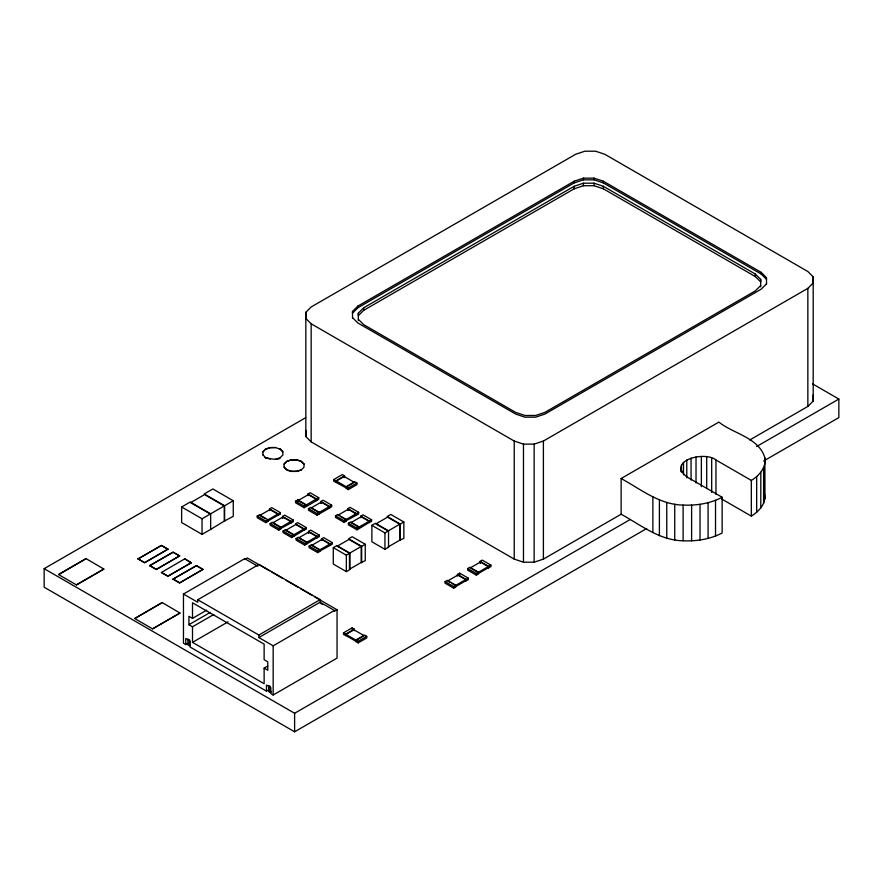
<?xml version="1.0" encoding="UTF-8"?>
<svg xmlns="http://www.w3.org/2000/svg" width="883" height="883" viewBox="0 0 883 883"><rect width="100%" height="100%" fill="white"/><g stroke="black" fill="none" stroke-linecap="round" stroke-linejoin="round"><path stroke-width="1.32" d="M282.858 451.754L280.187 449.083L282.858 451.754L282.858 455.01L280.187 457.67C279.127 462.493 254.602 454.469 270.22 459.05M304.006 463.961L304.006 467.217L301.335 469.888L296.71 471.423L291.368 471.423L286.743 469.888L284.083 467.217L284.083 463.961L286.743 461.301L291.368 459.756L296.71 459.756L301.335 461.301L304.006 464.138L301.335 461.467L296.71 459.922L291.368 459.922L286.743 461.467L284.083 464.138M721.852 499.105L751.323 516.125L751.323 480.418L715.958 459.988C705.186 450.783 666.544 460.518 686.775 476.831L722.151 497.261L722.151 532.968C710.219 539.281 696.488 541.367 683.111 540.782C659.667 540.418 640.727 524.966 621.135 514.226L543.398 559.105L534.149 562.195L523.476 562.195L514.226 559.105L311.169 441.875L305.838 436.544L305.838 430.374M305.838 312.306L305.838 318.465L311.169 323.807L514.226 441.036L523.476 444.116L534.149 444.116L543.398 441.036L807.857 288.355L813.188 283.013L813.188 276.854L807.857 271.511L604.8 154.282L595.55 151.203L584.877 151.203L575.628 154.282L311.169 306.964L305.838 312.306L305.838 436.544M352.516 318.079L352.516 311.456L357.847 306.114L574.171 181.225L583.42 178.145L594.093 178.145L603.343 181.225L761.179 272.35L766.51 277.692L766.51 284.304M358.343 320.606L358.343 313.145L363.686 307.803L574.171 186.28L583.42 183.2L594.093 183.2L603.343 186.28L755.34 274.039L760.682 279.381L760.682 281.898L755.34 276.567L603.343 188.807L594.093 185.728L583.42 185.728L574.171 188.807L363.686 310.33L358.343 315.673L358.343 313.145M760.682 286.832L760.682 279.381M749.722 439.988L807.857 406.434L813.188 401.092L813.188 394.922M751.323 480.418C759.115 475.771 766.334 467.549 764.877 457.869C759.049 437.56 733.42 433.818 718.872 422.096L621.135 478.52L621.135 514.226M751.323 516.125C757.757 512.129 763.707 506.268 764.965 498.498L764.877 457.869M766.51 279.381L761.179 274.039L603.343 182.913L594.093 179.834L583.42 179.834L574.171 182.913L357.847 307.803L352.516 313.145L352.516 311.456M280.187 449.248L275.562 447.549L270.22 447.549L265.595 449.083L262.924 451.754L262.924 455.01M262.924 451.919L265.595 449.248L270.22 447.714L275.562 447.549M760.682 285.54L755.34 290.882L544.855 412.405L535.606 415.485L524.932 415.485L515.683 412.405L363.686 324.646L358.343 319.304M766.51 283.862L761.179 289.194L544.855 414.083L535.606 417.173L524.932 417.173L515.683 414.083L357.847 322.968L352.516 317.626M646.698 528.531L294.613 731.797L44.15 587.206L44.15 568.674L305.739 417.648M58.631 574.458L86.059 558.63L103.852 569.071L76.435 584.899L58.631 574.623L86.059 558.63M181.633 506.985L190.231 502.019L210.662 513.807L210.662 529.392L202.052 534.358L181.633 522.559L181.633 506.985L202.052 518.774L224.271 505.948L224.271 521.102L210.662 529.392M233.267 500.749L212.847 488.961L204.216 493.95L224.635 505.738L233.267 500.749L233.267 516.334L224.271 521.102M138.057 558.84L161.401 545.363L167.969 549.149L144.624 562.791L138.057 558.84L144.624 562.626L167.969 549.149M138.057 559.005L161.401 545.528L167.969 549.314M149.735 565.573L173.068 552.096L179.635 555.893L156.291 569.535L149.735 565.573L156.291 569.358L179.635 555.893M149.735 565.738L173.068 552.272L179.635 556.058M257.196 516.08L259.414 514.8L268.013 519.767L268.013 521.367L265.805 522.648L257.196 517.681L257.196 516.08L265.805 521.047L277.814 514.116L277.814 515.286L267.648 521.158L267.648 519.977M277.814 514.116L269.944 509.568L269.569 510.529L269.569 508.928L271.787 507.659L280.397 512.626L280.397 514.226L277.814 515.286M269.944 509.568L259.779 515.429L265.397 518.674M161.401 572.482L184.746 558.84L191.302 562.791L167.969 576.268L161.401 572.482L167.969 576.102L191.302 562.626M295.562 501.169L297.77 499.888L306.379 504.866L306.379 506.467L304.171 507.736L295.562 502.769L295.562 501.169L304.171 506.136L304.171 507.736M316.114 500.352L316.114 499.171L308.299 494.657L307.935 495.628L307.935 494.027L310.154 492.747L318.752 497.714L318.752 499.314L306.379 506.467M353.244 483.023L346.544 486.897L346.544 488.078L333.719 481.158L333.719 479.557L342.328 474.59L344.536 475.871L344.536 477.471M308.299 494.657L298.145 500.529L304.834 504.392M269.569 508.928L278.178 513.895L280.397 512.626M333.719 479.557L335.926 480.838L344.536 475.871M336.357 482.195L336.357 481.014L344.171 476.5L354.359 482.383M173.068 579.049L196.412 565.573L202.98 569.358L179.635 583.001L173.068 579.049L179.635 582.835L202.98 569.358M173.068 579.215L196.412 565.738L202.98 569.535M270.154 523.553L272.361 522.272L280.971 527.25L280.971 528.851L278.752 530.12L270.154 525.153L270.154 523.553L278.752 528.52L278.752 530.12M282.527 518.012L282.527 516.412L284.734 515.131L293.344 520.098L293.344 521.698L280.54 528.597L280.54 527.416L273.84 523.553M272.726 522.913L282.891 517.041L290.706 521.555L290.706 522.736M304.171 506.136L316.114 499.171M307.935 494.027L316.544 498.994L318.752 497.714M308.487 508.63L310.695 507.35L319.304 512.317L319.304 513.917L317.085 515.197L308.487 510.231L308.487 508.63L317.085 513.597L319.304 512.317M320.86 503.089L320.86 501.489L323.068 500.208L331.677 505.175L331.677 506.776L319.304 513.917M329.138 506.687L321.224 502.118L311.059 507.979L318.984 512.559L329.138 506.687L329.138 507.868M346.114 488.321L348.332 489.601L356.931 484.624L356.931 483.023L354.723 481.754L346.114 486.721L346.544 488.078M348.332 489.601L348.332 488.001L356.931 483.023M278.752 528.52L290.706 521.555M282.527 516.412L291.136 521.378L293.344 520.098M283.068 531.014L285.286 529.734L293.896 534.701L293.896 536.301L291.677 537.581L283.068 532.615L283.068 531.014L291.677 535.981L303.73 529.072L303.73 530.253L293.896 536.301M134.779 618.42L162.207 602.581L180 613.034L152.571 628.862L134.779 618.586L162.207 602.581M320.86 501.489L329.469 506.456L331.677 505.175M188.167 643.188L185.794 644.557L183.465 643.21L183.465 594.027L244.701 558.674L257.803 566.235M306.269 527.559L297.659 522.593L295.452 523.873L304.05 528.84L306.269 527.559L306.269 529.16L303.73 530.253M296.092 538.531L298.311 537.261L306.92 542.228L306.92 543.829L304.701 545.098L296.092 540.131L296.092 538.531L304.701 543.498L316.754 536.588L316.754 537.769L306.92 543.829M308.476 532.99L308.476 531.389L310.684 530.109L319.293 535.076L319.293 536.676L316.754 537.769M335.485 515.793L337.692 514.513L346.302 519.491L346.302 521.091L344.083 522.361L335.485 517.394L335.485 515.793L344.083 520.76L346.302 519.491M347.858 510.253L347.858 508.652L350.065 507.372L358.675 512.339L358.675 513.939L345.871 520.838L345.871 519.657L356.037 513.796L356.037 514.977M298.675 537.89L308.84 532.019L316.754 536.588M338.057 515.153L348.222 509.281L356.037 513.796M197.759 599.756L258.995 564.403L320.099 599.678L320.099 602.206L258.874 637.559L258.874 635.032L197.759 599.756L197.759 602.283L183.465 594.027M308.476 531.389L317.074 536.356L319.293 535.076M347.858 508.652L356.467 513.619L358.675 512.339M348.399 523.255L350.617 521.974L359.215 526.941L359.215 528.542L357.008 529.822L348.399 524.855L348.399 523.255L357.008 528.222L369.061 521.312L369.061 522.493L359.215 528.542M369.061 521.312L361.147 516.743L360.783 517.714L360.783 516.114L362.99 514.833L371.6 519.8L371.6 521.4L369.061 522.493M309.127 546.058L311.335 544.778L319.944 549.745L319.944 551.345L317.725 552.626L309.127 547.659L309.127 546.058L317.725 551.025L319.944 549.745M329.778 544.116L321.865 539.546L321.5 540.506L321.5 538.906L323.708 537.637L332.317 542.604L332.317 544.204L319.624 551.158L319.624 549.977L329.778 544.116L329.778 545.297M361.147 516.743L350.981 522.615L358.895 527.184M321.865 539.546L311.699 545.407L319.624 549.977M213.796 614.491L192.505 626.787L188.918 624.711L188.918 616.29L192.505 618.365L206.699 610.164M188.918 624.711L210.22 612.416M321.5 538.906L330.099 543.873L332.317 542.604M360.783 516.114L369.381 521.08L371.6 519.8M333.288 547.648L336.887 545.573L349.933 553.111L349.933 569.535L346.346 571.61L333.288 564.071L333.288 547.648L346.346 555.186L349.933 553.111M371.886 525.363L375.485 523.288L388.531 530.826L388.531 547.25L384.944 549.325L371.886 541.787L371.886 525.363L384.944 532.902L388.531 530.826M375.849 523.917L387.571 517.151L399.778 524.193L399.778 540.197L388.056 546.963L388.531 547.25M192.505 626.787L192.505 642.36L228.002 621.875M349.458 553.255L361.18 546.489L361.18 562.482L349.458 569.248L349.458 553.255L337.251 546.202L348.973 539.436L361.18 546.489M399.778 524.193L388.056 530.97L376.953 524.557M365.253 544.27L352.196 536.732L348.608 538.807L361.655 546.345L365.253 544.27L365.253 560.694L361.18 562.482M403.851 521.985L390.794 514.447L387.207 516.522L400.253 524.061L403.851 521.985L403.851 538.398L399.778 540.197M258.874 635.032L320.099 599.678M258.874 637.559L273.167 645.815L334.403 610.462L334.403 611.301L337.052 609.767L337.052 658.111L273.167 694.998L270.827 693.641L270.827 687.581L266.467 685.065L266.467 691.135L268.84 689.766M192.505 642.36L264.127 683.718L264.127 668.133L267.67 666.091M346.004 635.561L343.498 634.458L343.498 632.857L352.096 627.89L354.315 629.171L354.315 630.771L353.951 629.8L346.004 634.38L346.004 635.561L356.224 641.466L356.224 640.285L346.004 634.38M343.498 632.857L345.706 634.137L354.315 629.171M445.076 581.599L447.295 580.319L455.904 585.286L455.904 586.886L453.685 588.166L445.076 583.199L445.076 581.599L453.685 586.566L465.694 579.634L465.694 580.804L455.54 586.676L455.54 585.495M465.694 579.634L457.824 575.087L457.46 576.047L457.46 574.447L459.668 573.177L468.277 578.144L468.277 579.745L465.694 580.804M467.692 568.542L469.899 567.261L478.509 572.239L478.509 573.84L476.301 575.109L467.692 570.142L467.692 568.542L476.301 573.509L488.31 566.577L488.31 567.758L478.144 573.619L478.144 572.449L471.39 568.542M480.065 563.001L480.065 561.4L482.284 560.12L490.882 565.087L490.882 566.687L488.31 567.758M457.824 575.087L447.659 580.948L449.911 582.25M470.264 567.901L480.429 562.029L488.31 566.577M355.926 640.032L364.524 635.065L366.743 636.345L366.743 637.945L358.134 642.912L355.926 641.632L355.926 640.032L358.134 641.312L366.743 636.345M356.224 640.285L364.16 635.694L353.951 629.8M270.11 692.393L270.11 686.323L268.642 685.484L268.642 691.544L270.11 692.393L271.567 691.544M457.46 574.447L466.058 579.425L468.277 578.144M480.065 561.4L488.674 566.367L490.882 565.087M44.15 568.674L294.613 713.276L630.252 519.491M756.599 446.544L838.85 399.061L838.85 417.593L763.663 461.003M621.135 478.52C640.727 489.259 659.667 504.712 683.111 505.076C696.488 505.661 710.219 503.575 722.151 497.261M284.083 467.052L286.743 469.723C291.313 472.074 297.052 471.566 301.335 469.888M812.614 383.906L838.85 399.061M336.357 481.014L348.332 488.001M340.286 516.434L345.871 519.657M452.162 583.553L454.414 584.844M303.73 529.072L295.816 524.502L285.651 530.363L293.564 534.943M299.801 538.542L306.589 542.46M224.271 505.948L204.58 494.579L190.596 502.648L210.297 514.016M269.602 570.826L247.35 557.979L244.701 559.513L244.701 558.674M271.843 572.118L282.869 578.486M286.114 580.352L298.299 587.394M300.43 588.63L312.394 595.528M314.635 596.82L337.052 609.767M320.099 602.206L334.403 610.462M320.231 603.133L322.593 604.491M191.302 562.791L184.746 558.84M264.127 668.133L267.77 670.241L267.77 661.82L264.127 659.711L264.127 644.137L192.505 602.78L192.505 618.365M266.467 691.135L190.165 647.084L190.165 641.014L185.794 638.497L185.794 644.557M262.924 454.833L265.595 457.67M764.104 491.158L764.965 498.498M813.188 276.854L813.188 401.092M807.857 288.355L807.857 406.434M763.596 467.637L763.596 503.354M761.179 272.35L761.179 274.039M760.804 472.284L760.804 507.99M756.676 476.588L756.676 512.295M755.34 274.039L755.34 276.567M715.958 459.988L715.958 494.325M715.528 500.341L715.528 536.047M711.687 458.1L711.687 492.438M708.078 502.725L708.078 538.431M706.709 456.908L706.709 488.498M701.367 456.5L701.367 486.721M700.031 504.336L700.031 540.043M696.025 456.908L696.025 483.001M691.621 505.131L691.621 540.837M691.058 458.1L691.058 480.076M686.775 459.988L686.775 477.846M683.497 462.46L683.497 474.822M683.111 505.076L683.111 540.782M681.444 465.33L681.444 472.195M680.738 468.409L680.738 471.158M674.733 504.182L674.733 539.899M666.753 502.482L666.753 538.188M659.391 500.01L659.391 535.716M652.868 496.842L652.868 532.548M603.343 181.225L603.343 182.913M603.343 186.28L603.343 188.807M594.093 178.145L594.093 179.834M594.093 183.2L594.093 185.728M583.42 178.145L583.42 179.834M583.42 183.2L583.42 185.728M574.171 181.225L574.171 182.913M574.171 186.28L574.171 188.807M543.398 441.036L543.398 559.105M534.149 444.116L534.149 562.195M523.476 444.116L523.476 562.195M514.226 441.036L514.226 559.105M488.674 566.367L488.674 567.968M480.429 562.029L480.429 563.211M476.301 573.509L476.301 575.109M466.058 579.425L466.058 581.025M459.668 573.177L459.668 574.778M453.685 586.566L453.685 588.166M400.253 524.061L400.253 540.473M384.944 532.902L384.944 549.325M369.381 521.08L369.381 522.681M363.686 307.803L363.686 310.33M361.655 546.345L361.655 562.769M358.134 641.312L358.134 642.912M357.847 306.114L357.847 307.803M357.008 528.222L357.008 529.822M356.467 513.619L356.467 515.219M352.096 627.89L352.096 629.491M348.222 509.281L348.222 510.462M346.346 555.186L346.346 571.61M345.706 634.137L345.706 635.738M344.171 476.5L344.171 477.681M344.083 520.76L344.083 522.361M335.926 480.838L335.926 482.438M330.099 543.873L330.099 545.473M329.469 506.456L329.469 508.056M321.224 502.118L321.224 503.299M317.725 551.025L317.725 552.626M317.085 513.597L317.085 515.197M317.074 536.356L317.074 537.957M316.544 498.994L316.544 500.595M311.169 323.807L311.169 441.875M308.84 532.019L308.84 533.2M304.701 543.498L304.701 545.098M304.05 528.84L304.05 530.44M297.77 499.888L297.77 501.489M294.613 713.276L294.613 731.797M291.677 535.981L291.677 537.581M291.136 521.378L291.136 522.979M282.891 517.041L282.891 518.222M280.187 457.67L275.562 459.215M278.178 513.895L278.178 515.495M273.167 645.815L273.167 694.998M265.805 521.047L265.805 522.648M224.635 505.738L224.635 521.312M202.052 518.774L202.052 534.358M189.448 639.756L189.448 645.815L187.98 644.976L187.98 638.917M180 613.034L152.571 628.862M103.852 569.071L76.435 584.899"/></g></svg>
